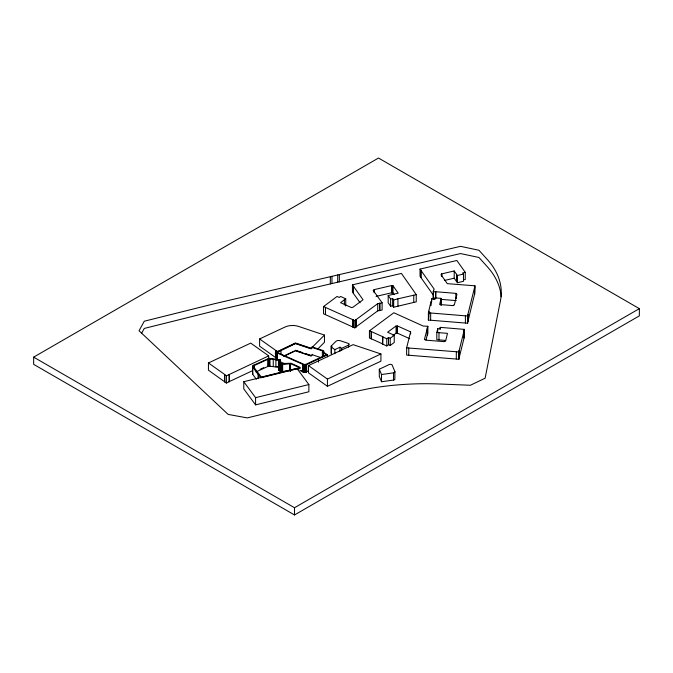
<?xml version="1.0" encoding="UTF-8"?>
<svg xmlns="http://www.w3.org/2000/svg" width="673" height="673" viewBox="0 0 673 673"><rect width="100%" height="100%" fill="white"/><g stroke="black" fill="none" stroke-linecap="round" stroke-linejoin="round"><path stroke-width="1.01" d="M459.255 357.969L459.121 350.742L458.944 359.256L406.635 355.066L406.635 347.848L410.614 331.873L397.474 325.968L396.952 326.346L396.952 333.572L396.077 333.177L392.998 335.465M456.319 358.97L456.319 351.752L406.635 347.848M408.755 355.159L408.755 347.941M396.952 326.346L396.077 325.959L387.606 332.243L394.243 335.255L390.222 338.241L388.514 337.467L388.514 344.685L386.798 345.956L382.617 344.071L382.777 336.736L371.269 331.562L371.269 338.78L369.443 338.056L369.443 330.838L393.831 312.752L423.224 326.06L427.851 326.279L424.394 339.554L425.748 339.663L425.63 340.143L444.373 341.648L444.491 341.169L445.585 341.253L447.486 333.362L436.802 332.479L436.802 339.705L445.593 340.437M426.059 339.84L427.246 334.893L427.246 327.667M427.246 334.893L427.851 333.497L427.851 326.279M436.802 332.479L437.702 328.735L439.848 328.912L440.218 327.372L464.395 329.383L464.395 336.609L459.121 357.96M438.989 339.907L438.989 332.655M456.319 351.752L458.944 352.038L459.255 350.751M459.121 350.742L464.395 329.383M434.867 299.031L433.235 298.896L433.235 291.678L434.144 289.054L420.028 269.082L456.841 260.501L465.245 272.304L465.245 279.522L463.52 279.926M431.014 305.643L431.671 298.846L434.337 299.064L434.632 297.828L441.118 298.349L441.118 305.576M467.996 321.702L467.87 314.468L467.626 323.225L428.398 320.045L428.398 312.819L431.014 301.512M433.235 298.896L433.58 290.265M428.398 320.045L428.777 311.279M435.683 298.063L435.725 291.729L456.302 293.394L456.302 298.551M467.996 314.476L467.626 316.007L428.398 312.819M430.653 320.146L430.653 312.928M441.118 298.349L439.662 304.524L453.324 305.635L453.476 304.995L454.309 305.071L456.942 294.252L456.109 294.177L456.109 298.307M456.109 294.177L456.302 293.394M465.396 315.822L465.413 322.964M467.87 314.468L474.978 285.815L447.284 283.644L441.042 274.727L441.825 274.542L441.825 276.603M467.87 321.686L474.549 294.236L474.549 287.018M474.549 294.236L474.978 285.815M258.163 374.499L260.872 377.772L296.818 368.913L297.146 369.359L299.224 368.846A1.767 1.018 0 0 0 299.611 367.105L291.569 363.487A2.297 1.329 0 0 0 290.786 363.26L281.221 363.555L279.648 362.436L280.271 360.299L279.825 359.769L269.166 358.28L253.536 365.229L252.56 366.835L258.163 374.499L258.163 378.621M279.32 362.251L279.261 360.173L268.864 358.827L253.999 365.666L253.385 366.583L261.334 377.099L297.281 368.24L298.862 368.383A0.892 0.513 0 0 0 299.064 367.5L291.039 363.9A1.439 0.833 0 0 0 290.543 363.748L289.996 363.723C289.382 363.597 275.745 366.373 279.379 360.299M278.807 368.854C278.664 372.968 286.21 370.882 287.893 371.075M141.423 333.648L144.274 328.432L214.233 310.993L460.525 253.561L478.957 257.481L487.218 266.617A123.79 71.473 0 0 1 501.158 296.759M252.686 373.12L252.653 374.255L256.346 379.261M275.922 357.758L259.601 346.166L259.601 338.948L285.209 326.943A11.979 6.915 0 0 1 298.551 326.405L324.47 335.078L310.993 348.505L295.464 343.314L277.554 351.819C272.859 344.87 277.579 370.226 275.821 350.591M312.415 354.309L310.993 355.723L295.464 350.532M318.085 348.656L324.47 342.296L324.47 335.078M331.124 353.342L331.124 346.124L335.945 341.32A3.272 1.893 0 0 1 340.143 340.673L348.353 343.423A1.767 1.018 0 0 1 348.58 345.098L348.58 347.159M371.185 338.839L371.269 331.562M382.617 344.071L382.777 336.736M386.798 345.956L386.798 338.738L388.514 337.467M396.952 333.572L397.474 333.185L397.474 325.968M388.514 344.685L390.222 345.459L394.243 342.473L394.243 335.255M356.11 326.96L356.009 319.692L356.11 326.96L354.831 327.902L323.545 313.786L323.545 306.568L337.055 296.465L339.251 297.458L340.58 296.465L345.737 298.795L345.737 306.013M353.064 319.793L352.98 327.07L353.064 319.793L323.545 306.568M345.737 298.795L340.572 302.657L351.441 307.561L352.787 307.351L363.041 299.771L352.45 284.839L401.419 273.423L416.251 294.631L416.251 301.849L393.655 307.199L392.645 305.761L392.645 298.543L390.643 299.005L388.186 295.506L398.172 293.15L393.007 285.764L391.669 285.554L374.121 289.642L374.121 292.738M325.471 314.56L325.471 307.342M356.009 319.692L377.73 303.641L379.824 303.321L379.824 310.539L382.121 310.001L382.121 302.783L373.162 290.391L374.44 290.097L374.44 292.158M354.831 327.902L354.831 320.685L356.11 319.734M356.009 326.91L377.73 310.859L379.824 310.539M33.65 357.136L378.495 158.037L639.35 308.646L639.35 315.864L294.505 514.963L33.65 364.354L33.65 357.136L294.505 507.736L639.35 308.646M322.375 351.979L322.754 351.786A0.892 0.513 0 0 0 322.586 350.97L312.44 347.571L311.153 348.858L295.506 343.617L277.865 351.996A0.9 0.522 0 0 0 277.579 352.585L304.347 364.497L306.089 364.219L326.312 354.721L322.375 351.979L322.375 357.136M229.249 381.709L229.249 374.491L229.249 381.709L226.397 383.046L208.445 370.175L208.445 362.957L250.726 343.112L268.687 355.882L268.636 366.087L255.976 371.959M224.673 374.6L224.673 381.818L224.673 374.6L226.397 375.828L226.397 383.046M226.397 375.828L268.687 355.882M229.165 381.65L252.686 370.613M285.049 355.42L294.522 350.978M283.67 356.396L295.506 350.843L311.153 356.076L312.44 354.797L320.743 357.573M260.081 369.376L263.824 367.618M331.427 354.41L331.427 347.192L332.151 346.856L331.124 346.124M331.427 347.192L334.843 349.615L340.008 347.192L341.64 348.353L341.64 350.414M327.558 354.797L323.267 352.206A1.767 1.018 0 0 0 323.04 350.532L312.121 346.873L310.833 348.16L295.422 343.003L277.293 351.609A1.783 1.026 0 0 0 276.754 352.761L304.221 365.002L306.476 364.69L327.558 354.797L327.558 356.858M341.64 348.353L348.58 345.098M308.47 365.599L353.098 344.652L380.926 353.964L380.926 361.182L327.423 386.302L308.47 372.825L308.47 365.599L327.423 379.084L327.423 386.302M299.965 370.596L304.415 372.236L308.461 370.983M327.423 379.084L380.926 353.964M379.294 369.208L389.288 364.522A1.876 1.085 0 0 1 392.208 365.161L394.883 371.589L394.883 378.806A1.809 1.043 0 0 1 393.545 380.068L381.515 381.742L379.294 376.426L379.294 369.208L381.515 374.524L381.515 381.742M243.777 381.7L297.054 368.577L308.873 384.544L308.873 391.762L255.58 404.885L243.777 388.918L243.777 381.7L255.58 397.667L255.58 404.885M255.58 397.667L308.873 384.544M420.028 269.082L420.028 276.3L433.538 295.413M352.45 284.839L352.45 292.065L360.08 302.757M441.412 276.014L441.412 273.953L454.199 270.967L457.404 275.484L457.404 282.702L463.47 281.289L463.47 274.062L462.662 272.901L465.245 272.304M456.53 274.306L456.58 281.516M457.404 275.484L463.47 274.062M376.072 296.406L391.669 292.772L393.007 292.982L394.151 294.623M444.357 280.481L454.199 278.193L457.404 282.702M397.979 306.19L397.886 298.829L416.251 294.631M392.645 298.543L393.655 299.981L397.886 298.829M379.824 303.321L382.121 302.783M388.186 295.506L388.186 302.724L390.643 306.223L392.645 305.761M268.636 366.087L279.236 367.382M381.515 374.524L393.545 372.85A1.809 1.043 0 0 0 394.883 371.589M290.189 363.714L290.273 370.941M433.235 291.678L435.683 291.88M440.865 299.367L456.302 300.621M440.807 299.611L440.857 304.776M428.777 318.506L428.903 311.296M276.107 366.415L277.789 366.65M295.422 350.221L302.169 352.475M306.022 353.762L310.833 355.378M344.374 299.805L344.408 304.978M397.474 333.185L409.672 338.67M352.98 319.852L354.831 320.685M369.443 330.838L371.185 331.621M382.617 336.853L386.798 338.738M371.269 338.78L382.777 343.953M301.125 370.478L303.313 371.454M279.345 361.334L284.965 363.857M280.935 350.456L281.02 354.646M259.601 338.948L275.922 350.54M275.821 357.809L276.973 358.625M208.445 362.957L224.774 374.55M276.847 352.879L276.965 360.215M276.754 352.761L276.847 360.105M441.412 273.953L441.825 274.542M413.752 295.211L413.752 302.429M374.121 289.642L374.44 290.097M474.684 287.026L474.684 294.244M467.626 316.007L467.626 323.225M464.084 330.679L464.084 337.896M463.949 330.662L463.949 337.888M458.944 352.038L458.944 359.256M454.199 270.967L454.199 278.193M440.218 327.372L440.218 329.434M437.702 328.735L437.702 331.831M435.725 291.729L435.725 298.947M431.671 298.846L431.671 301.941M427.515 327.692L427.515 334.91M420.928 277.385L420.928 270.167L420.802 277.419M410.614 331.873L410.614 333.934M396.077 325.959L396.077 333.177M393.655 299.981L393.655 307.199M393.545 372.85L393.545 380.068M393.007 285.764L393.007 292.982M391.98 286L391.98 293.218M391.669 285.554L391.669 292.772M390.643 299.005L390.643 306.223M390.222 338.241L390.222 345.459M379.723 303.178L379.723 310.396M377.73 303.641L377.73 310.859M353.552 286.21L353.426 293.462M340.008 347.192L340.008 351.314M339.36 274.592L339.36 281.819M337.737 274.971L337.737 282.197M334.843 349.615L334.843 353.737M331.966 276.317L331.966 283.543M330.342 276.696L330.342 283.922M323.52 352.745L323.52 355.84M318.497 359.054L318.497 362.141M306.636 364.623L306.636 371.841M306.476 364.69L306.476 371.908M306.308 364.749L306.308 371.976M306.139 364.808L306.139 372.026M305.963 364.859L305.963 372.076M305.778 364.901L305.778 372.127M305.592 364.943L305.592 372.161M305.399 364.968L305.399 372.194M305.206 364.993L305.206 372.211M305.012 365.01L305.012 372.228M304.81 365.018L304.81 372.236M304.617 365.018L304.617 372.236M304.415 365.01L304.415 372.236M304.221 365.002L304.221 372.219M304.028 364.976L304.028 372.203M303.834 364.951L303.834 372.169M303.641 364.917L303.641 372.135M303.456 364.875L303.456 372.093M303.279 364.825L303.279 372.043M303.102 364.774L303.102 371.992M302.943 364.707L302.943 371.933M302.783 364.64L302.783 371.866M294.505 507.736L294.505 514.963M290.543 363.748L290.543 370.966M290.366 363.731L290.458 370.958M290.097 363.723L290.097 370.941M289.996 363.723L289.996 370.941M282.652 364.177L282.652 371.395M282.441 364.186L282.441 371.403M282.206 364.186L282.206 371.403M281.979 364.177L281.979 371.403M281.751 364.169L281.751 371.387M281.524 364.143L281.524 371.361M281.306 364.11L281.306 371.328M281.087 364.068L281.087 371.286M280.877 364.017L280.877 371.244M280.666 363.967L280.666 371.185M280.464 363.9L280.464 371.117M280.237 360.105L280.271 371.05M280.103 359.937L280.086 370.974M279.976 359.845L280.061 364.026M279.825 359.769L279.909 370.89M279.716 359.727L279.741 370.798M279.648 359.71L279.589 370.697M279.438 363.378L279.438 370.596M279.312 363.269L279.312 370.486M279.236 360.164L279.236 362.225M279.186 363.159L279.186 370.377M278.984 362.924L279.076 370.259M278.832 362.671L278.9 370.015M278.807 361.628L278.782 369.763M277.469 353.275L277.469 359.458M277.284 353.19L277.377 359.424M277.192 353.148L277.192 359.34M277.04 353.047L277.116 359.289M275.896 359.685L275.896 366.911M273.255 359.315L273.255 366.533M269.831 358.818L269.831 366.045M269.579 358.793L269.696 366.028M269.461 358.793L269.461 366.011M269.343 358.785L269.343 366.011M269.225 358.793L269.225 366.011M269.099 358.793L269.099 366.019M268.981 358.81L268.981 366.028M268.864 358.827L268.754 366.062M268.527 358.894L268.527 366.112M268.418 358.928L268.317 366.179M268.216 358.995L268.216 366.221M268.115 359.046L268.115 366.263M258.407 374.432L258.407 378.562M254.108 365.616L254.108 368.711M253.999 365.666L253.914 367.786M253.83 365.776L253.755 367.895M253.679 365.893L253.62 368.022M253.536 365.229L253.469 368.215L253.435 366.221M252.686 365.902L252.72 374.356M252.577 366.104L252.602 374.154M276.653 359.719A1.783 1.026 0 0 1 276.914 359.079M500.468 300.57L485.124 378.201L470.385 385.267L439.705 384.005A194.531 112.307 0 0 0 369.923 388.464L351.02 392.367L247.285 417.916L228.139 414.4L139.05 330.771L144.274 321.214L214.233 303.775L460.525 246.343L478.957 250.263L487.218 259.399A123.79 71.473 0 0 1 500.468 300.57"/></g></svg>
